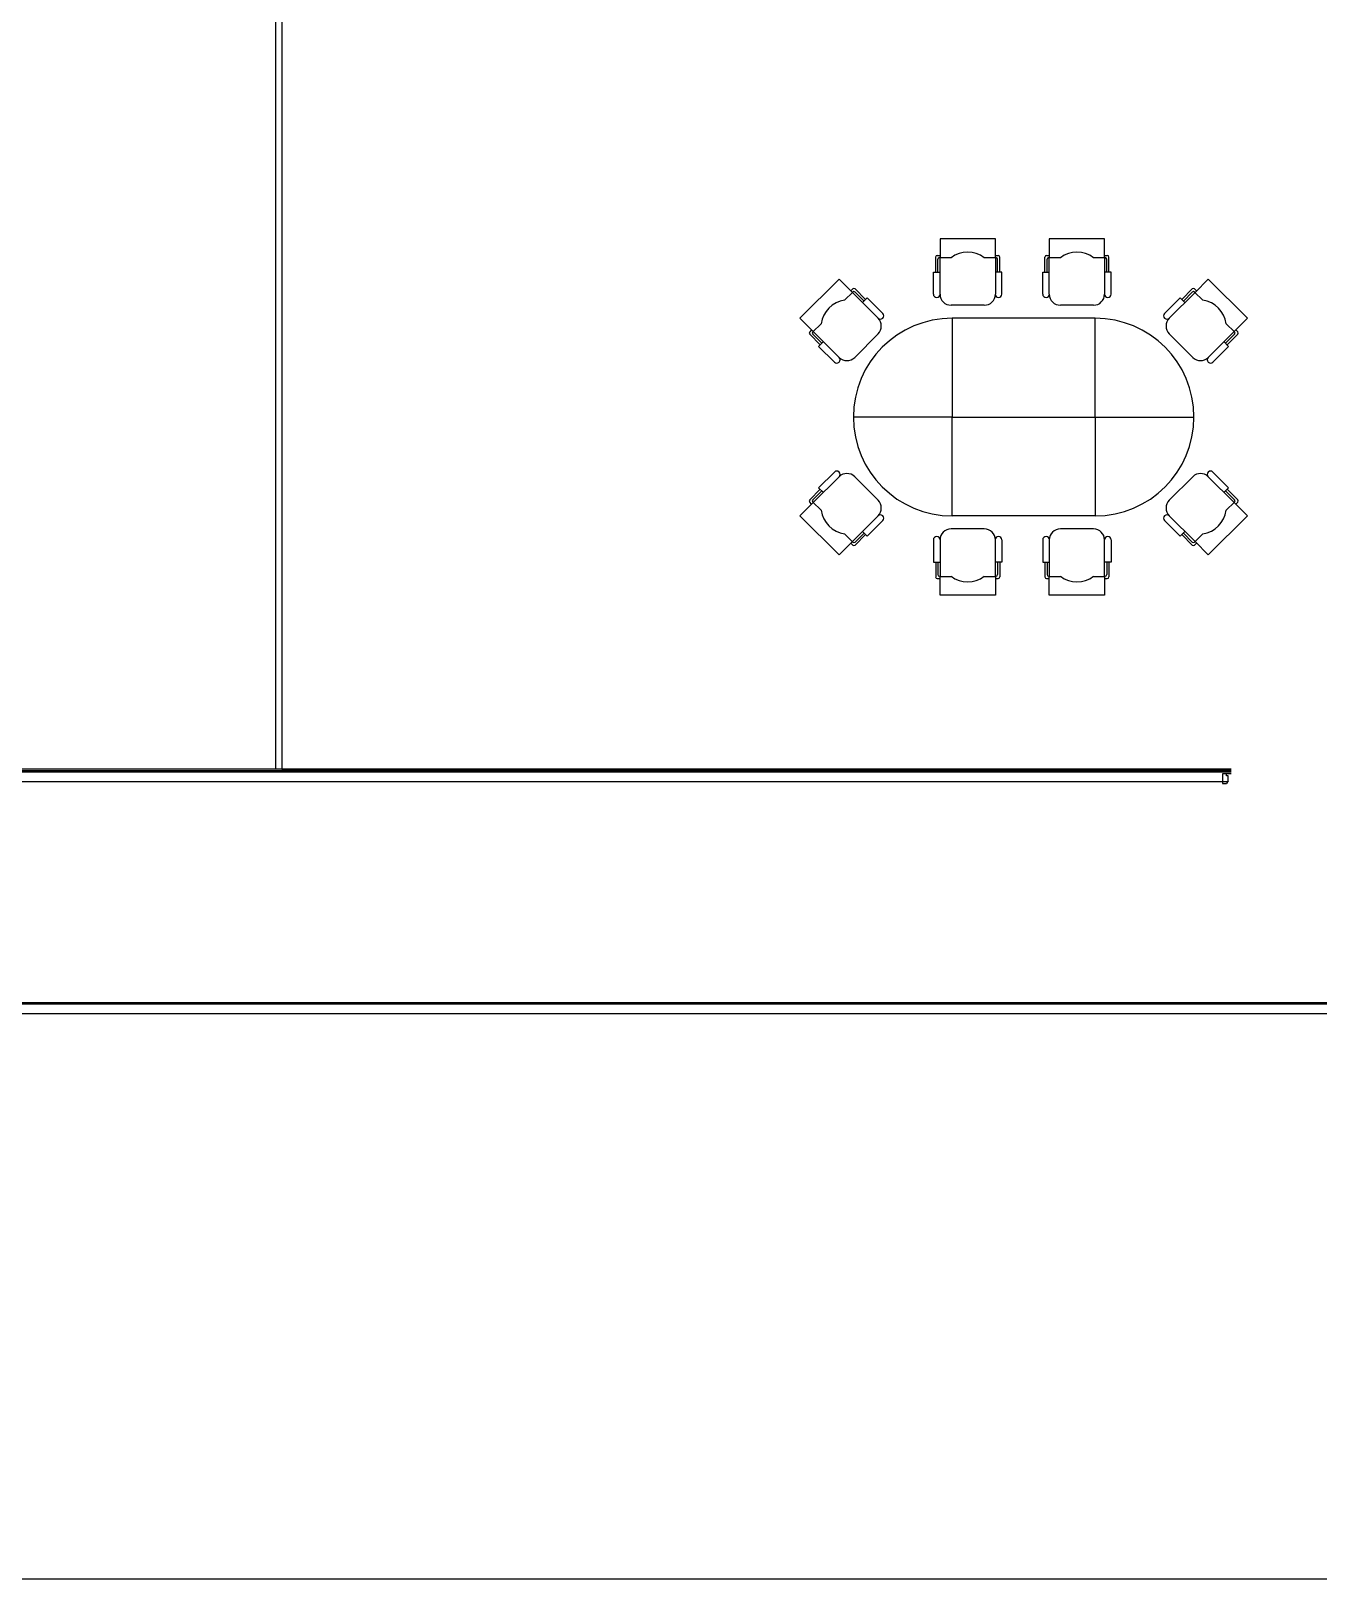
# Model space of a CAD drawing. Header units: millimetres. Extents: x 391350 to 515311, y -283575 to -199845.
# Drawn here: x 403015 to 412915, y -239526 to -227621 of the extents above; entities that cross this region are included whole.
import ezdxf

# ---------------------------------------------------------------- set-up
doc = ezdxf.new("R2010")
doc.units = ezdxf.units.MM

msp = doc.modelspace()

# ---------------------------------------------------------------- linework, layer by layer
at = {"color": 0}
for p, q in [((404895, -215823), (404895, -233298)), ((404945, -215823), (404945, -233298)), ((410008, -229220), (410008, -229364)), ((410433, -229220), (410008, -229220)), ((410433, -229364), (410433, -229220)), ((411273, -229220), (410848, -229220)), ((410848, -229220), (410848, -229364)), ((411273, -229364), (411273, -229220)), ((409974, -229475), (409974, -229360)), ((409986, -229347), (410008, -229347)), ((409991, -229475), (409991, -229377)), ((410003, -229364), (410093, -229364)), ((410008, -229645), (410008, -229364)), ((410348, -229364), (410437, -229364)), ((410433, -229347), (410454, -229347)), ((410433, -229364), (410433, -229645)), ((410450, -229475), (410450, -229377)), ((410467, -229475), (410467, -229360)), ((410814, -229475), (410814, -229360)), ((410827, -229347), (410848, -229347)), ((410831, -229475), (410831, -229377)), ((410844, -229364), (410933, -229364)), ((410848, -229645), (410848, -229364)), ((411188, -229364), (411277, -229364)), ((411273, -229347), (411294, -229347)), ((411273, -229364), (411273, -229645)), ((411290, -229475), (411290, -229377)), ((411307, -229475), (411307, -229360)), ((408930, -229830), (409231, -229530)), ((409231, -229530), (409333, -229632)), ((409336, -229629), (409273, -229692)), ((409336, -229605), (409321, -229620)), ((409531, -229830), (409333, -229632)), ((409435, -229686), (409354, -229605)), ((409423, -229698), (409354, -229629)), ((411771, -229830), (411969, -229632)), ((411867, -229686), (411948, -229605)), ((411879, -229698), (411948, -229629)), ((411966, -229605), (411981, -229620)), ((411966, -229629), (412029, -229692)), ((412071, -229530), (411969, -229632)), ((412372, -229830), (412071, -229530)), ((410348, -229730), (410093, -229730)), ((411188, -229730), (410933, -229730)), ((409032, -229932), (408930, -229830)), ((409092, -229872), (409029, -229935)), ((412209, -229872), (412273, -229935)), ((412270, -229932), (412372, -229830)), ((409020, -229920), (409005, -229935)), ((409086, -230035), (409005, -229953)), ((409098, -230023), (409029, -229953)), ((409032, -229932), (409231, -230131)), ((409351, -230131), (409531, -229950)), ((411951, -230131), (411771, -229950)), ((412270, -229932), (412071, -230131)), ((412203, -230023), (412273, -229953)), ((412215, -230035), (412297, -229953)), ((412282, -229920), (412297, -229935)), ((410101, -230590), (409341, -230590)), ((411201, -230590), (411961, -230590)), ((409032, -231247), (409231, -231049)), ((409351, -231049), (409531, -231229)), ((411951, -231049), (411771, -231229)), ((412270, -231247), (412071, -231049)), ((409086, -231145), (409005, -231226)), ((409098, -231157), (409029, -231226)), ((412203, -231157), (412273, -231226)), ((412215, -231145), (412297, -231226)), ((409032, -231247), (408930, -231349)), ((409020, -231259), (409005, -231244)), ((409092, -231307), (409029, -231244)), ((412209, -231307), (412273, -231244)), ((412270, -231247), (412372, -231349)), ((412282, -231259), (412297, -231244)), ((408930, -231349), (409231, -231650)), ((409531, -231349), (409333, -231548)), ((411771, -231349), (411969, -231548)), ((412372, -231349), (412071, -231650)), ((409336, -231551), (409273, -231488)), ((409423, -231482), (409354, -231551)), ((409435, -231494), (409354, -231575)), ((410008, -231535), (410008, -231815)), ((410348, -231450), (410093, -231450)), ((410433, -231815), (410433, -231535)), ((410848, -231535), (410848, -231815)), ((411188, -231450), (410933, -231450)), ((411273, -231815), (411273, -231535)), ((411867, -231494), (411948, -231575)), ((411879, -231482), (411948, -231551)), ((411966, -231551), (412029, -231488)), ((409231, -231650), (409333, -231548)), ((409336, -231575), (409321, -231560)), ((411966, -231575), (411981, -231560)), ((412071, -231650), (411969, -231548)), ((409974, -231705), (409974, -231819)), ((409991, -231705), (409991, -231802)), ((410450, -231705), (410450, -231802)), ((410467, -231705), (410467, -231819)), ((410814, -231705), (410814, -231819)), ((410831, -231705), (410831, -231802)), ((411290, -231705), (411290, -231802)), ((411307, -231705), (411307, -231819)), ((409986, -231832), (410008, -231832)), ((410003, -231815), (410093, -231815)), ((410008, -231960), (410008, -231815)), ((410348, -231815), (410437, -231815)), ((410433, -231815), (410433, -231960)), ((410433, -231832), (410454, -231832)), ((410827, -231832), (410848, -231832)), ((410844, -231815), (410933, -231815)), ((410848, -231960), (410848, -231815)), ((411188, -231815), (411277, -231815)), ((411273, -231815), (411273, -231960)), ((411273, -231832), (411294, -231832)), ((410433, -231960), (410008, -231960)), ((411273, -231960), (410848, -231960)), ((412246, -233298), (395516, -233298)), ((412246, -233311), (395516, -233311)), ((412246, -233320), (395516, -233320)), ((412219, -233395), (395466, -233395)), ((412180, -233334), (412180, -233407)), ((412246, -233334), (412180, -233334)), ((412180, -233407), (412211, -233407)), ((412211, -233350), (412211, -233334)), ((412224, -233350), (412211, -233350)), ((412224, -233388), (412211, -233407)), ((412224, -233388), (412224, -233350)), ((415745, -235095), (395466, -235095)), ((415745, -235105), (395466, -235105)), ((415745, -235180), (395466, -235180))]:
    msp.add_line(p, q, dxfattribs=at)
for points in [[(391350, -204650), (449973, -204650), (449973, -239526), (391350, -239526)], [(410101, -230590), (411201, -230590), (411201, -229830), (410101, -229830)], [(410101, -230590), (411201, -230590), (411201, -231350), (410101, -231350)]]:
    msp.add_lwpolyline(points, close=True, dxfattribs=at)
for points in [[(409957, -229645), (409957, -229475), (410008, -229475)], [(410484, -229645), (410484, -229475), (410433, -229475)], [(410797, -229645), (410797, -229475), (410848, -229475)], [(411324, -229645), (411324, -229475), (411273, -229475)], [(409567, -229794), (409447, -229674), (409411, -229710)], [(411735, -229794), (411855, -229674), (411891, -229710)], [(409195, -230167), (409074, -230047), (409110, -230010)], [(412107, -230167), (412227, -230047), (412191, -230010)], [(409195, -231013), (409074, -231133), (409110, -231169)], [(412107, -231013), (412227, -231133), (412191, -231169)], [(409567, -231385), (409447, -231506), (409411, -231470)], [(411735, -231385), (411855, -231506), (411891, -231470)], [(409957, -231535), (409957, -231705), (410008, -231705)], [(410484, -231535), (410484, -231705), (410433, -231705)], [(410797, -231535), (410797, -231705), (410848, -231705)], [(411324, -231535), (411324, -231705), (411273, -231705)], [(404945, -233298), (412246, -233298)]]:
    msp.add_lwpolyline(points, dxfattribs=at)
for centre, radius, start, end in [((409986, -229360), 12.8, 90, 180), ((410003, -229377), 12.8, 90, 180), ((410220, -229534), 212, 53.1301, 126.8699), ((410437, -229377), 12.8, 0, 90), ((410454, -229360), 12.8, 0, 90), ((410827, -229360), 12.8, 90, 180), ((410844, -229377), 12.8, 90, 180), ((411061, -229534), 212, 53.1301, 126.8699), ((411277, -229377), 12.8, 0, 90), ((411294, -229360), 12.8, 0, 90), ((409345, -229614), 12.8, 45, 135), ((409345, -229638), 12.8, 45, 135), ((411957, -229614), 12.8, 45, 135), ((411957, -229638), 12.8, 45, 135), ((409303, -229902), 212, 98.1301, 171.8699), ((409982, -229645), 25.5, 180, 0), ((410093, -229645), 85, 180, 270), ((410348, -229645), 85, 270, 0), ((410458, -229645), 25.5, 180, 0), ((410823, -229645), 25.5, 180, 0), ((410933, -229645), 85, 180, 270), ((411188, -229645), 85, 270, 0), ((411299, -229645), 25.5, 180, 0), ((411999, -229902), 212, 8.1301, 81.8699), ((410101, -230590), 760, 90, 270), ((409549, -229812), 25.5, 225, 45), ((409471, -229890), 85, 315, 45), ((411201, -230590), 760, 270, 90), ((411753, -229812), 25.5, 135, 315), ((411831, -229890), 85, 135, 225), ((409014, -229944), 12.8, 135, 225), ((409038, -229944), 12.8, 135, 225), ((412264, -229944), 12.8, 315, 45), ((412288, -229944), 12.8, 315, 45), ((409213, -230149), 25.5, 225, 45), ((409291, -230071), 85, 225, 315), ((412011, -230071), 85, 225, 315), ((412089, -230149), 25.5, 135, 315), ((409213, -231031), 25.5, 315, 135), ((409291, -231109), 85, 45, 135), ((412011, -231109), 85, 45, 135), ((412089, -231031), 25.5, 45, 225), ((409014, -231235), 12.8, 135, 225), ((409038, -231235), 12.8, 135, 225), ((409303, -231277), 212, 188.1301, 261.8699), ((409471, -231289), 85, 315, 45), ((411831, -231289), 85, 135, 225), ((411999, -231277), 212, 278.1301, 351.8699), ((412264, -231235), 12.8, 315, 45), ((412288, -231235), 12.8, 315, 45), ((409549, -231367), 25.5, 315, 135), ((411753, -231367), 25.5, 45, 225), ((409982, -231535), 25.5, 0, 180), ((410093, -231535), 85, 90, 180), ((410348, -231535), 85, 0, 90), ((410458, -231535), 25.5, 0, 180), ((410823, -231535), 25.5, 0, 180), ((410933, -231535), 85, 90, 180), ((411188, -231535), 85, 0, 90), ((411299, -231535), 25.5, 0, 180), ((409345, -231542), 12.8, 225, 315), ((409345, -231566), 12.8, 225, 315), ((411957, -231542), 12.8, 225, 315), ((411957, -231566), 12.8, 225, 315), ((409986, -231819), 12.8, 180, 270), ((410003, -231802), 12.8, 180, 270), ((410220, -231645), 212, 233.1301, 306.8699), ((410437, -231802), 12.8, 270, 0), ((410454, -231819), 12.8, 270, 0), ((410827, -231819), 12.8, 180, 270), ((410844, -231802), 12.8, 180, 270), ((411061, -231645), 212, 233.1301, 306.8699), ((411277, -231802), 12.8, 270, 0), ((411294, -231819), 12.8, 270, 0)]:
    msp.add_arc(centre, radius, start, end, dxfattribs=at)

doc.saveas('drawing.dxf')
